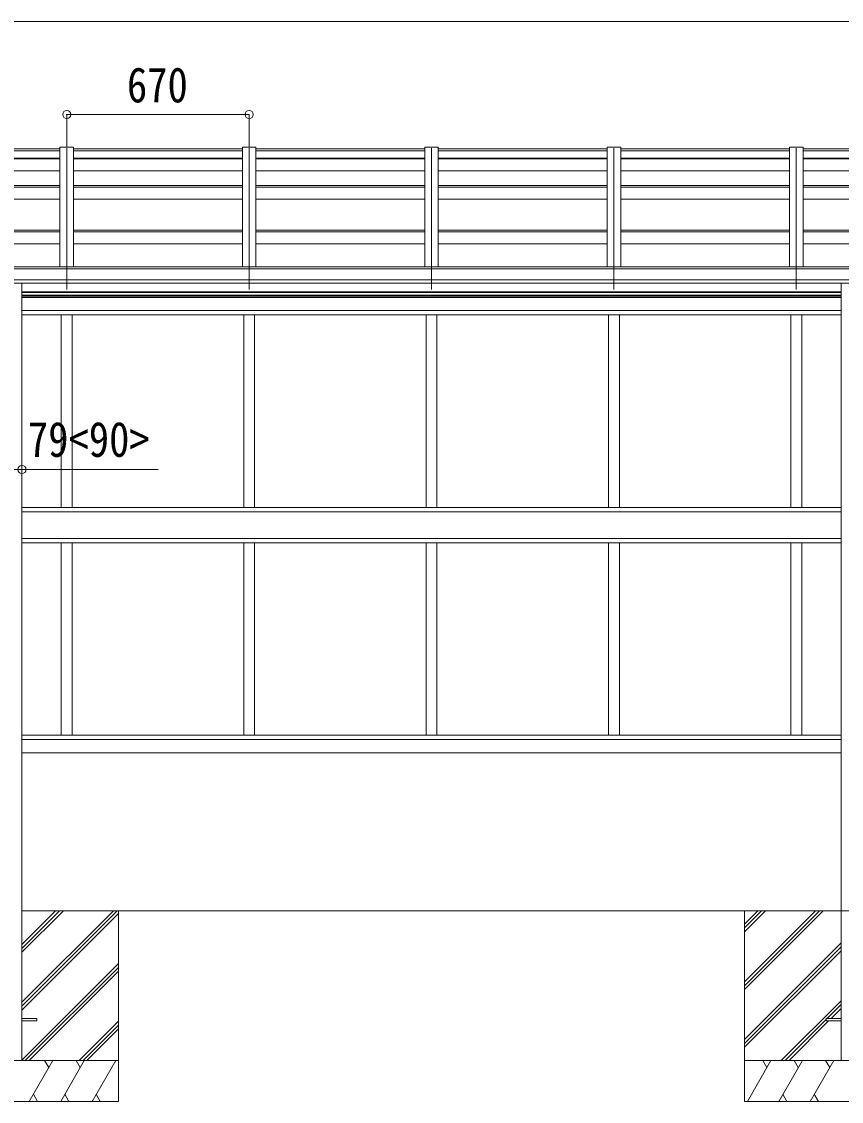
# Model space of a CAD drawing. Units: millimetres at full size, sheet at 1:30; details may follow other scales. Extents: x -8385 to 8479, y -5853 to 5787.
# Drawn here: x 2603 to 5615, y -1719 to 2248 of the extents above; entities that cross this region are included whole.
import ezdxf
from ezdxf.enums import TextEntityAlignment as Align

# ---------------------------------------------------------------- set-up
doc = ezdxf.new("R2010")
doc.units = ezdxf.units.MM
doc.header["$LTSCALE"] = 30
doc.header["$PDMODE"] = 32
doc.header["$PDSIZE"] = 30
for name, color, linetype, lineweight in [('0-0_0', 7, 'Continuous', 9), ('0-1_本体', 4, 'Continuous', 9), ('0-2_部品', 7, 'Continuous', 9), ('0-8_PARTS2', 2, 'Continuous', 9), ('0-A_寸法', 6, 'Continuous', 9), ('1-1_GLASS', 4, 'Continuous', 9)]:
    doc.layers.add(name, color=color, linetype=linetype, lineweight=lineweight)
doc.styles.add('ＭＳ ゴシック', font='')
doc.styles.get('ＭＳ ゴシック').set_extended_font_data('MS Gothic')

msp = doc.modelspace()

# ---------------------------------------------------------------- linework, layer by layer
at = {"layer": '0-0_0'}
for p, q in [((2604.6, -1354.98), (2940.63, -1018.96)), ((2604.6, -1369.13), (2954.77, -1018.96)), ((2604.6, -1171.14), (2756.78, -1018.96)), ((2604.6, -1157), (2742.64, -1018.96)), ((2604.6, -1142.85), (2728.5, -1018.96)), ((2604.6, -1018.96), (6482.23, -1018.96)), ((2604.6, -1383.27), (2959.4, -1028.47)), ((2959.4, -1018.96), (2959.4, -1718.96)), ((5259.4, -1067.55), (5307.99, -1018.96)), ((5259.4, -1081.7), (5322.14, -1018.96)), ((5259.4, -1095.84), (5336.28, -1018.96)), ((5259.4, -1307.97), (5548.41, -1018.96)), ((5259.4, -1293.83), (5534.27, -1018.96)), ((5259.4, -1279.68), (5520.13, -1018.96)), ((5259.4, -1018.96), (5259.4, -1718.96)), ((5259.4, -1491.82), (5614.2, -1137.02)), ((5259.4, -1505.96), (5614.2, -1151.16)), ((5259.4, -1520.1), (5614.2, -1165.3)), ((2604.6, -1567.12), (2959.4, -1212.32)), ((2616.9, -1568.96), (2959.4, -1226.46)), ((2631.04, -1568.96), (2959.4, -1240.6)), ((5394.39, -1568.96), (5614.2, -1349.15)), ((5563.04, -1414.45), (5614.2, -1363.29)), ((5577.18, -1414.45), (5614.2, -1377.43)), ((2814.89, -1568.96), (2959.4, -1424.45)), ((5408.53, -1568.96), (5559.4, -1418.09)), ((5422.67, -1568.96), (5568.18, -1423.45)), ((2829.03, -1568.96), (2959.4, -1438.59)), ((2843.17, -1568.96), (2959.4, -1452.73)), ((2959.4, -1568.96), (2159.4, -1568.96)), ((2631.57, -1718.96), (2718.17, -1568.96)), ((2703.17, -1594.94), (2688.17, -1568.96)), ((2747.04, -1718.96), (2833.64, -1568.96)), ((2803.64, -1568.96), (2818.64, -1594.94)), ((2862.51, -1718.96), (2949.11, -1568.96)), ((6059.4, -1568.96), (5259.4, -1568.96)), ((5269.69, -1718.96), (5356.29, -1568.96)), ((5341.29, -1594.94), (5326.29, -1568.96)), ((5385.16, -1718.96), (5471.76, -1568.96)), ((5456.76, -1594.94), (5441.76, -1568.96)), ((5500.63, -1718.96), (5587.23, -1568.96)), ((5572.23, -1594.94), (5557.23, -1568.96)), ((2646.57, -1692.98), (2661.56, -1718.96)), ((2762.04, -1692.98), (2777.03, -1718.96)), ((2877.51, -1692.98), (2892.51, -1718.96)), ((5400.16, -1692.98), (5415.15, -1718.96)), ((5515.63, -1692.98), (5530.63, -1718.96)), ((2159.4, -1718.96), (2959.4, -1718.96)), ((5259.4, -1718.96), (6059.4, -1718.96))]:
    msp.add_line(p, q, dxfattribs=at)
at = {"layer": '0-1_本体'}
for p, q in [((2744.4, 1786.25), (2744.4, 1346.96)), ((2794.4, 1786.25), (2744.4, 1786.25)), ((2794.4, 1786.25), (2794.4, 1346.96)), ((3414.4, 1786.25), (3414.4, 1346.96)), ((3464.4, 1786.25), (3414.4, 1786.25)), ((3464.4, 1786.25), (3464.4, 1346.96)), ((4084.4, 1786.25), (4084.4, 1346.96)), ((4134.4, 1786.25), (4084.4, 1786.25)), ((4134.4, 1786.25), (4134.4, 1346.96)), ((4754.4, 1786.25), (4754.4, 1346.96)), ((4804.4, 1786.25), (4754.4, 1786.25)), ((4804.4, 1786.25), (4804.4, 1346.96)), ((5424.4, 1786.25), (5424.4, 1346.96)), ((5474.4, 1786.25), (5424.4, 1786.25)), ((5474.4, 1786.25), (5474.4, 1346.96)), ((2124.4, 1773.25), (2744.4, 1773.25)), ((2124.4, 1746.54), (2744.4, 1746.54)), ((2794.4, 1773.25), (3414.4, 1773.25)), ((2794.4, 1746.54), (3414.4, 1746.54)), ((3464.4, 1773.25), (4084.4, 1773.25)), ((3464.4, 1746.54), (4084.4, 1746.54)), ((4134.4, 1773.25), (4754.4, 1773.25)), ((4134.4, 1746.54), (4754.4, 1746.54)), ((4804.4, 1773.25), (5424.4, 1773.25)), ((4804.4, 1746.54), (5424.4, 1746.54)), ((5474.4, 1773.25), (6094.4, 1773.25)), ((5474.4, 1746.54), (6094.4, 1746.54)), ((2124.4, 1743.95), (2744.4, 1743.95)), ((2794.4, 1743.95), (3414.4, 1743.95)), ((3464.4, 1743.95), (4084.4, 1743.95)), ((4134.4, 1743.95), (4754.4, 1743.95)), ((4804.4, 1743.95), (5424.4, 1743.95)), ((5474.4, 1743.95), (6094.4, 1743.95)), ((2124.4, 1699.22), (2744.4, 1699.22)), ((2794.4, 1699.22), (3414.4, 1699.22)), ((3464.4, 1699.22), (4084.4, 1699.22)), ((4134.4, 1699.22), (4754.4, 1699.22)), ((4804.4, 1699.22), (5424.4, 1699.22)), ((5474.4, 1699.22), (6094.4, 1699.22)), ((2124.4, 1645.49), (2744.4, 1645.49)), ((2124.4, 1639.92), (2744.4, 1639.92)), ((2794.4, 1645.49), (3414.4, 1645.49)), ((2794.4, 1639.92), (3414.4, 1639.92)), ((3464.4, 1645.49), (4084.4, 1645.49)), ((3464.4, 1639.92), (4084.4, 1639.92)), ((4134.4, 1645.49), (4754.4, 1645.49)), ((4134.4, 1639.92), (4754.4, 1639.92)), ((4804.4, 1645.49), (5424.4, 1645.49)), ((4804.4, 1639.92), (5424.4, 1639.92)), ((5474.4, 1645.49), (6094.4, 1645.49)), ((5474.4, 1639.92), (6094.4, 1639.92)), ((2124.4, 1595.92), (2744.4, 1595.92)), ((2794.4, 1595.92), (3414.4, 1595.92)), ((3464.4, 1595.92), (4084.4, 1595.92)), ((4134.4, 1595.92), (4754.4, 1595.92)), ((4804.4, 1595.92), (5424.4, 1595.92)), ((5474.4, 1595.92), (6094.4, 1595.92)), ((2124.4, 1481.83), (2744.4, 1481.83)), ((2124.4, 1475.04), (2744.4, 1475.04)), ((2794.4, 1481.83), (3414.4, 1481.83)), ((2794.4, 1475.04), (3414.4, 1475.04)), ((3464.4, 1481.83), (4084.4, 1481.83)), ((3464.4, 1475.04), (4084.4, 1475.04)), ((4134.4, 1481.83), (4754.4, 1481.83)), ((4134.4, 1475.04), (4754.4, 1475.04)), ((4804.4, 1481.83), (5424.4, 1481.83)), ((4804.4, 1475.04), (5424.4, 1475.04)), ((5474.4, 1481.83), (6094.4, 1481.83)), ((5474.4, 1475.04), (6094.4, 1475.04)), ((2124.4, 1431.49), (2744.4, 1431.49)), ((2794.4, 1431.49), (3414.4, 1431.49)), ((3464.4, 1431.49), (4084.4, 1431.49)), ((4134.4, 1431.49), (4754.4, 1431.49)), ((4804.4, 1431.49), (5424.4, 1431.49)), ((5474.4, 1431.49), (6094.4, 1431.49)), ((6782.9, 1340.25), (1435.9, 1340.25)), ((6759.4, 1346.96), (1459.4, 1346.96)), ((1435.9, 1299.03), (6782.9, 1299.03)), ((6782.9, 1287.18), (1435.9, 1287.26)), ((2604.6, 1287.09), (2604.6, -1568.98)), ((5614.2, 1287.09), (5614.2, -1568.98))]:
    msp.add_line(p, q, dxfattribs=at)
at = {"layer": '0-2_部品'}
for p, q in [((2744.2, 1780.17), (2124.2, 1780.17)), ((3414.2, 1780.17), (2794.2, 1780.17)), ((4084.2, 1780.17), (3464.2, 1780.17)), ((4754.2, 1780.17), (4134.2, 1780.17)), ((5424.2, 1780.17), (4804.2, 1780.17)), ((6094.2, 1780.17), (5474.2, 1780.17))]:
    msp.add_line(p, q, dxfattribs=at)
at = {"layer": '0-2_部品', "color": 4}
for p, q in [((2604.2, -1414.45), (2659.2, -1414.45)), ((2604.2, -1423.45), (2659.2, -1423.45)), ((2659.2, -1414.45), (2659.2, -1423.45)), ((5559.2, -1414.45), (5559.2, -1423.45)), ((5559.2, -1414.45), (5614.2, -1414.45)), ((5559.2, -1423.45), (5614.2, -1423.45))]:
    msp.add_line(p, q, dxfattribs=at)
at = {"layer": '0-8_PARTS2'}
for p, q in [((2769.4, 1783.12), (2769.4, 1263.83)), ((3439.4, 1783.12), (3439.4, 1263.83)), ((4109.4, 1783.12), (4109.4, 1263.83)), ((4779.4, 1783.12), (4779.4, 1263.83)), ((5449.4, 1783.12), (5449.4, 1263.83))]:
    msp.add_line(p, q, dxfattribs=at)
at = {"layer": '0-A_寸法'}
for p, q in [((1409.4, 2247.95), (6809.39, 2247.95)), ((2769.4, 1906.51), (2769.4, 1788.91)), ((2769.4, 1906.51), (3439.4, 1906.51)), ((3439.4, 1906.51), (3439.4, 1788.91)), ((2514.2, 602.3), (2604.6, 602.3)), ((2604.6, 602.3), (3104.6, 602.3))]:
    msp.add_line(p, q, dxfattribs=at)
for p in [(2769.4, 1906.51), (3439.4, 1906.51), (2604.6, 602.3)]:
    msp.add_point(p, dxfattribs=at)
at = {"layer": '1-1_GLASS'}
for p, q in [((2604.6, 1255.64), (5614.2, 1255.64)), ((2604.6, 1252.14), (5614.2, 1252.14)), ((2604.6, 1243.14), (5614.2, 1243.14)), ((2604.6, 1239.64), (5614.2, 1239.64)), ((5614.2, 1234.64), (2604.6, 1234.64)), ((2604.6, 1186.14), (5614.2, 1186.14)), ((2604.6, 1170.14), (5614.2, 1170.14)), ((2749.4, 1170.14), (2749.4, 463.14)), ((2789.4, 1170.14), (2789.4, 463.14)), ((3419.4, 1170.14), (3419.4, 463.14)), ((3459.4, 1170.14), (3459.4, 463.14)), ((4089.4, 1170.14), (4089.4, 463.14)), ((4129.4, 1170.14), (4129.4, 463.14)), ((4759.4, 1170.14), (4759.4, 463.14)), ((4799.4, 1170.14), (4799.4, 463.14)), ((5429.4, 1170.14), (5429.4, 463.14)), ((5469.4, 1170.14), (5469.4, 463.14)), ((2604.6, 463.14), (5614.2, 463.14)), ((2604.6, 447.14), (5614.2, 447.14)), ((2604.6, 349.14), (5614.2, 349.14)), ((2604.6, 333.14), (5614.2, 333.14)), ((2749.4, 333.14), (2749.4, -373.86)), ((2789.4, 333.14), (2789.4, -373.86)), ((3419.4, 333.14), (3419.4, -373.86)), ((3459.4, 333.14), (3459.4, -373.86)), ((4089.4, 333.14), (4089.4, -373.86)), ((4129.4, 333.14), (4129.4, -373.86)), ((4759.4, 333.14), (4759.4, -373.86)), ((4799.4, 333.14), (4799.4, -373.86)), ((5429.4, 333.14), (5429.4, -373.86)), ((5469.4, 333.14), (5469.4, -373.86)), ((2604.6, -373.86), (5614.2, -373.86)), ((2604.6, -389.86), (5614.2, -389.86)), ((2604.6, -438.36), (5614.2, -438.36))]:
    msp.add_line(p, q, dxfattribs=at)

# ---------------------------------------------------------------- texts
at = {"layer": '0-A_寸法', "color": 7, "style": 'ＭＳ ゴシック', "width": 0.85}
for s, p in [('670', (2990.4, 1912.51)), ('79<90>', (2626.6, 610.3))]:
    msp.add_text(s, height=129, dxfattribs=at).set_placement(p, align=Align.BOTTOM_LEFT)

doc.saveas('drawing.dxf')
